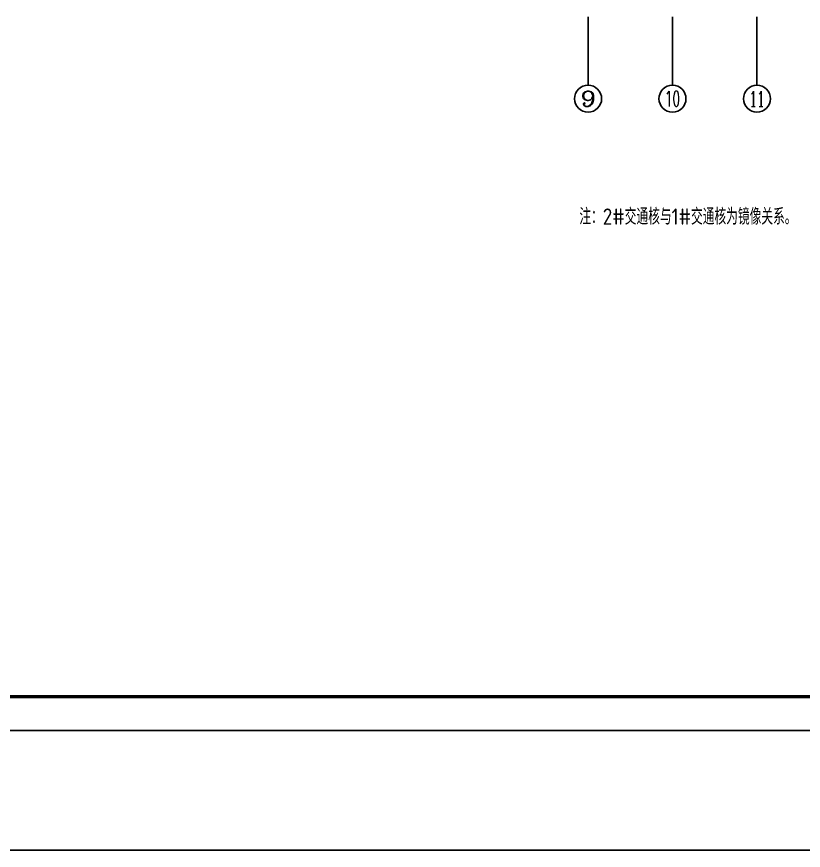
# Model space of a CAD drawing. Extents: x -518115 to 790560, y -210384 to 1628073.
# Drawn here: x 560790 to 572438, y 40824 to 53162 of the extents above; entities that cross this region are included whole.
import ezdxf
from ezdxf.enums import TextEntityAlignment as Align

# ---------------------------------------------------------------- set-up
doc = ezdxf.new("R2010")
doc.units = 0
doc.header["$LTSCALE"] = 1000
doc.header["$MEASUREMENT"] = 0
for name, color, linetype in [('AXIS', 3, 'Continuous'), ('AXIS_TEXT', 4, 'Continuous'), ('PUB_TEXT', 4, 'Continuous'), ('图框', 140, 'Continuous')]:
    doc.layers.add(name, color=color, linetype=linetype)
doc.layers.add('yichutu', color=7, linetype='Continuous', true_color=0xffffff, plot=False)
doc.styles.add('_TCH_AXIS', font='COMPLEX', dxfattribs={"bigfont": 'GBCBIG'})
doc.styles.add('COMPLEX', font='COMPLEX')
doc.styles.get("Standard").update_dxf_attribs({"font": 'gbenor.shx', "bigfont": 'gbcbig.shx'})

# ---------------------------------------------------------------- blocks, each defined once
blk = doc.blocks.new('A$C549D2611')
at = {"layer": '图框'}
blk.add_lwpolyline([(0, 0), (42050, 0), (42050, -29700), (0, -29700)], close=True, dxfattribs=at)
blk.add_lwpolyline([(0, 0), (42050, 0), (42050, -29700), (0, -29700)], close=True, dxfattribs=at)
at = {"layer": '图框', "const_width": 50}
blk.add_lwpolyline([(41550, -29200), (41550, -500), (1250, -500), (1250, -29200)], close=True, dxfattribs=at)
blk = doc.blocks.new('_AXISO')
blk.add_circle((0, 0), 0.5)
at = {"layer": 'AXIS_TEXT', "style": 'COMPLEX', "width": 1.041667}
blk.add_attdef('A', text='', height=0.56, dxfattribs=at).set_placement((-0.25, -0.28), (0.25, -0.28), align=Align.FIT)
blk = doc.blocks.new('yct-841-594-84100-59399.9999999999-100-1000.0')
at = {"color": 7, "true_color": 0xffffff}
blk.add_lwpolyline([(0, -3549), (80358, -3549), (80358, 0), (0, 0)], close=True, dxfattribs=at)
at = {"layer": 'yichutu', "color": 7, "true_color": 0xffffff}
blk.add_lwpolyline([(0, 0), (0, 59400), (84100, 59400), (84100, 0)], close=True, dxfattribs=at)

msp = doc.modelspace()

# ---------------------------------------------------------------- linework, layer by layer
at = {"layer": 'AXIS'}
for p, q in [((569251.5, 53162.4), (569251.5, 52147.8)), ((570501, 53162.4), (570501, 52147.8)), ((571751.5, 53162.4), (571751.5, 52147.8))]:
    msp.add_line(p, q, dxfattribs=at)

# ---------------------------------------------------------------- block references
msp.add_blockref('A$C549D2611', (540130.5, 72298.4))
ref = msp.add_blockref('_AXISO', (569251.5, 51947.8), dxfattribs=dict(at, xscale=400, yscale=400, zscale=400))
ref.add_attrib('A', '9', dxfattribs={"layer": 'AXIS_TEXT', "height": 226.3, "style": '_TCH_AXIS', "width": 1.5}).set_placement((569138.4, 51834.6), (569364.7, 51834.6), align=Align.FIT)
ref = msp.add_blockref('_AXISO', (570501, 51947.8), dxfattribs=dict(at, xscale=400, yscale=400, zscale=400))
ref.add_attrib('A', '10', dxfattribs={"layer": 'AXIS_TEXT', "height": 226.27, "style": '_TCH_AXIS', "width": 0.724138}).set_placement((570387.9, 51834.6), (570614.2, 51834.6), align=Align.FIT)
ref = msp.add_blockref('_AXISO', (571751.5, 51947.8), dxfattribs=dict(at, xscale=400, yscale=400, zscale=400))
ref.add_attrib('A', '11', dxfattribs={"layer": 'AXIS_TEXT', "height": 226.27, "style": '_TCH_AXIS', "width": 0.875}).set_placement((571638.4, 51834.6), (571864.7, 51834.6), align=Align.FIT)
at = {"layer": 'yichutu', "xscale": 0.5, "yscale": 0.5, "zscale": 0.5}
msp.add_blockref('yct-841-594-84100-59399.9999999999-100-1000.0', (540130.5, 42598.4), dxfattribs=at)

# ---------------------------------------------------------------- texts
at = {"layer": 'PUB_TEXT', "color": 1}
msp.add_text('注：2#交通核与1#交通核为镜像关系。', height=241.135, dxfattribs=at).set_placement((569121.4, 50082.9))

doc.saveas('drawing.dxf')
